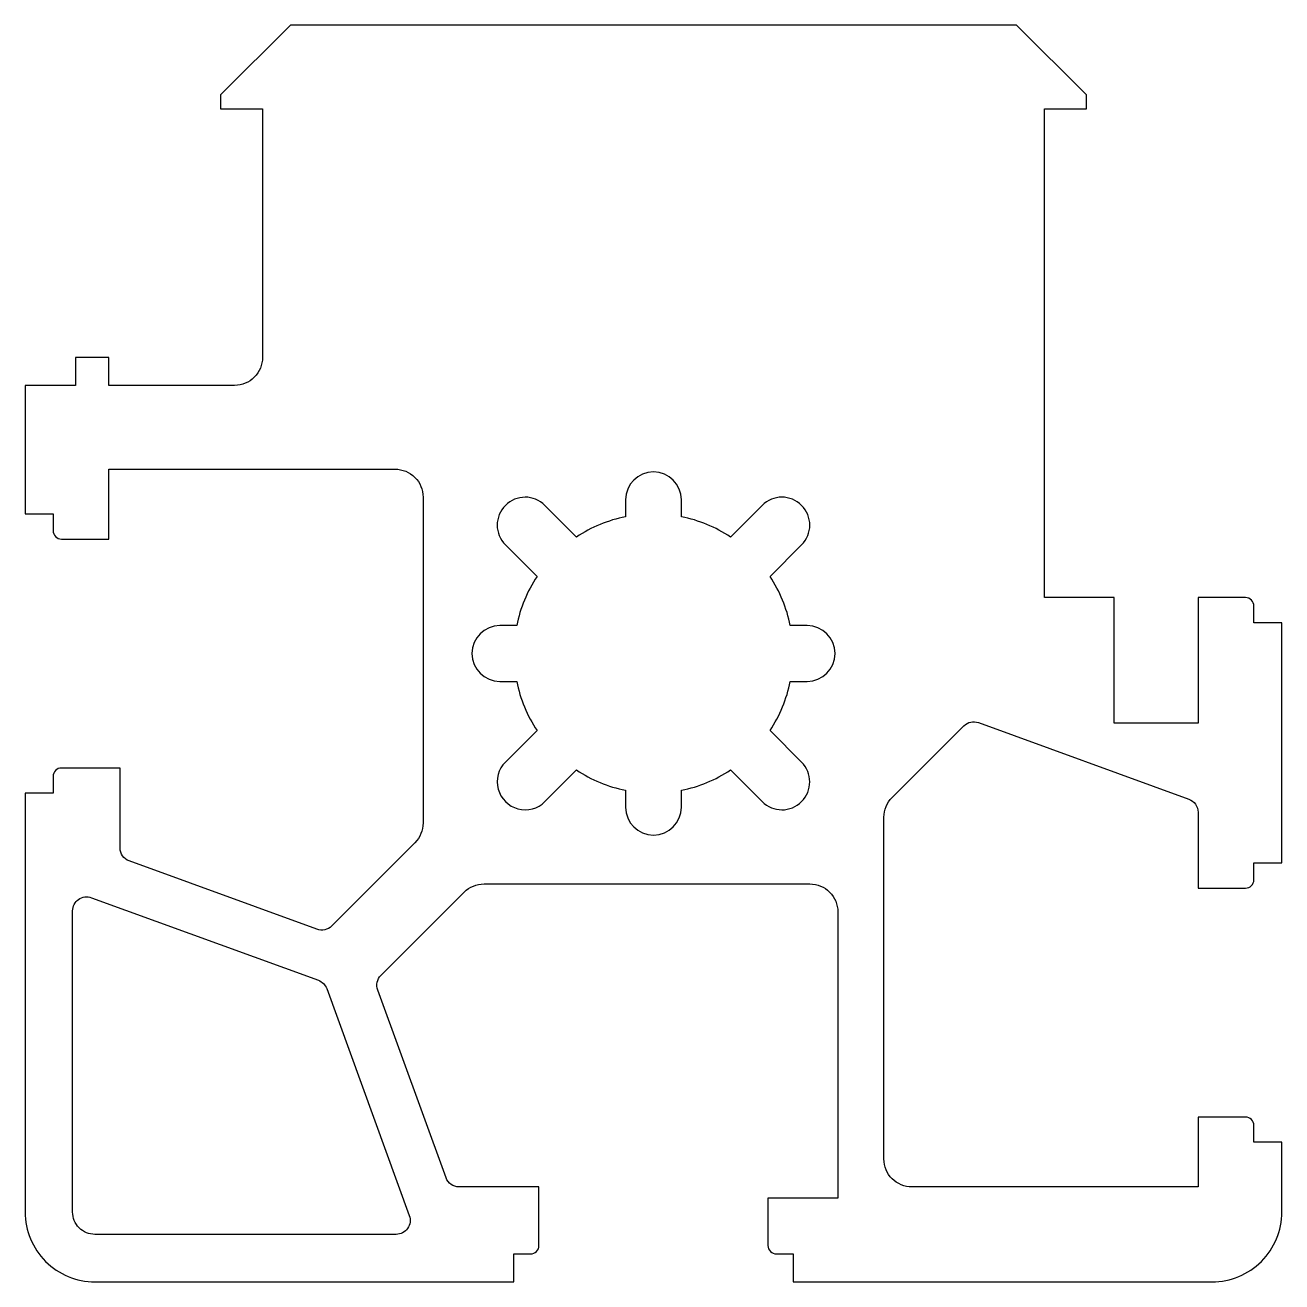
# Model space of a CAD drawing. Extents: x 368.3 to 413.3, y 190.3 to 235.3.
import ezdxf

# ---------------------------------------------------------------- set-up
doc = ezdxf.new("R2010")
doc.units = 0
doc.layers.get('0').update_dxf_attribs({"linetype": 'CONTINUOUS'})

msp = doc.modelspace()

# ---------------------------------------------------------------- linework, layer by layer
at = {"color": 0, "linetype": 'CONTINUOUS'}
for points in [[(386.656, 193.661), (383.797, 193.661, -0.315299), (383.327, 193.99), (380.881, 200.71, -0.291473), (380.997, 201.235), (383.981, 204.218, -0.198912), (384.688, 204.511), (396.356, 204.511, -0.414214), (397.356, 203.511), (397.356, 193.261), (394.856, 193.261), (394.856, 191.561, 0.414214), (395.156, 191.261), (395.756, 191.261), (395.756, 190.261), (410.756, 190.261, 0.414214), (413.256, 192.761), (413.256, 195.261), (412.256, 195.261), (412.256, 195.861, 0.414214), (411.956, 196.161), (410.256, 196.161), (410.256, 193.661), (400.006, 193.661, -0.414214), (399.006, 194.661), (399.006, 206.895, -0.198912), (399.299, 207.602), (401.868, 210.171, -0.291473), (402.393, 210.287), (409.927, 207.545, -0.315299), (410.256, 207.075), (410.256, 204.361), (411.956, 204.361, 0.414214), (412.256, 204.661), (412.256, 205.261), (413.256, 205.261), (413.256, 213.861), (412.256, 213.861), (412.256, 214.461, 0.414214), (411.956, 214.761), (410.256, 214.761), (410.256, 210.261), (407.256, 210.261), (407.256, 214.761), (404.756, 214.761), (404.756, 232.261), (406.256, 232.261), (406.256, 232.761), (403.756, 235.261), (377.756, 235.261), (375.256, 232.761), (375.256, 232.261), (376.756, 232.261), (376.756, 223.361, -0.414214), (375.756, 222.361), (371.256, 222.361), (371.256, 223.361), (370.056, 223.361), (370.056, 222.361), (368.256, 222.361), (368.256, 217.761), (369.256, 217.761), (369.256, 217.161, 0.414214), (369.556, 216.861), (371.256, 216.861), (371.256, 219.361), (381.506, 219.361, -0.414214), (382.506, 218.361), (382.506, 206.693, -0.198912), (382.213, 205.986), (379.23, 203.002, -0.291473), (378.705, 202.886), (371.985, 205.332, -0.315299), (371.656, 205.802), (371.656, 208.661), (369.556, 208.661, 0.414214), (369.256, 208.361), (369.256, 207.761), (368.256, 207.761), (368.256, 192.761, 0.414214), (370.756, 190.261), (385.756, 190.261), (385.756, 191.261), (386.356, 191.261, 0.414214), (386.656, 191.561)], [(387.999, 208.59, 0.095964), (389.756, 207.862), (389.756, 207.261, 1), (391.756, 207.261), (391.756, 207.862, 0.095964), (393.513, 208.59), (394.645, 207.458, 1), (396.06, 208.872), (394.928, 210.004, 0.095964), (395.655, 211.761), (396.256, 211.761, 1), (396.256, 213.761), (395.655, 213.761, 0.095964), (394.928, 215.518), (396.06, 216.65, 1), (394.645, 218.065), (393.513, 216.932, 0.095964), (391.756, 217.66), (391.756, 218.261, 1), (389.756, 218.261), (389.756, 217.66, 0.095964), (387.999, 216.932), (386.867, 218.065, 1), (385.453, 216.65), (386.585, 215.518, 0.095964), (385.857, 213.761), (385.256, 213.761, 1), (385.256, 211.761), (385.857, 211.761, 0.095964), (386.585, 210.004), (385.453, 208.872, 1), (386.867, 207.458)], [(370.756, 191.961, -0.414214), (369.956, 192.761), (369.956, 203.547, -0.520567), (370.627, 204.017), (378.755, 201.059, -0.221695), (379.054, 200.76), (382.012, 192.632, -0.520567), (381.542, 191.961)]]:
    msp.add_lwpolyline(points, format="xyb", close=True, dxfattribs=at)

doc.saveas('drawing.dxf')
